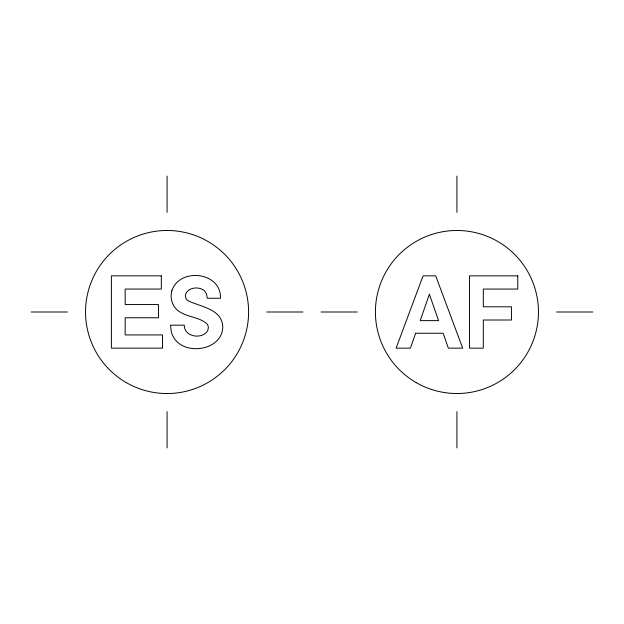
<?xml version="1.0" encoding="UTF-8"?>
<svg xmlns="http://www.w3.org/2000/svg" width="624" height="624" viewBox="0 0 624 624"><rect width="100%" height="100%" fill="white"/><g stroke="black" fill="none" stroke-linecap="round" stroke-linejoin="round"><path stroke-width="0.94" d="M31.2 312L67.431 312M266.713 312L302.944 312M321.056 312L357.287 312M556.569 312L592.8 312M456.932 176.132L456.932 212.363M456.932 411.637L456.932 447.868M167.068 176.132L167.068 212.363M167.068 411.637L167.068 447.868M171.873 290.706C169.463 298.982 172.965 308.451 180.757 312.452C189.212 317.53 200.678 317.327 207.675 324.597L208.408 327.506L207.675 330.782C202.02 339.784 184.041 337.015 184.275 325.174L170.508 325.198L171.304 331.726A21.341 21.341 0 0 0 182.497 345.673C197.207 353.09 221.356 346.687 222.752 328.068C223.189 309.192 201.17 307.086 188.191 300.823A5.889 5.889 0 0 1 186.163 292.976C189.938 287.017 199.103 286.478 204.391 290.675L206.528 293.927L207.262 298.256L220.459 298.256C221.629 271.916 179.611 267.119 171.873 290.706M415.615 333.239L410.444 348.153L396.1 348.153L423.072 275.847L435.7 275.847L462.68 348.153L448.328 348.153L443.165 333.239L415.615 333.239M429.39 294.224L420.202 320.635L438.571 320.635L429.39 294.224M161.327 275.847L111.392 275.847L111.392 348.145L162.474 348.145L162.474 334.932L125.167 334.932L125.167 317.764L158.457 317.764L158.457 304.551L125.167 304.551L125.167 289.06L161.327 289.06L161.327 275.847M517.764 275.855L469.544 275.855L469.544 348.153L483.319 348.153L483.319 320.011L511.446 320.011L511.446 306.797L483.319 306.797L483.319 289.068L517.764 289.068L517.764 275.855M416.169 382.598A81.526 81.526 0 0 0 538.45 312A81.526 81.526 0 0 0 416.169 241.402A81.526 81.526 0 0 0 416.169 382.598M126.305 382.613A81.526 81.526 0 0 0 248.594 312.008A81.526 81.526 0 0 0 126.305 241.402A81.526 81.526 0 0 0 126.305 382.613"/></g></svg>
